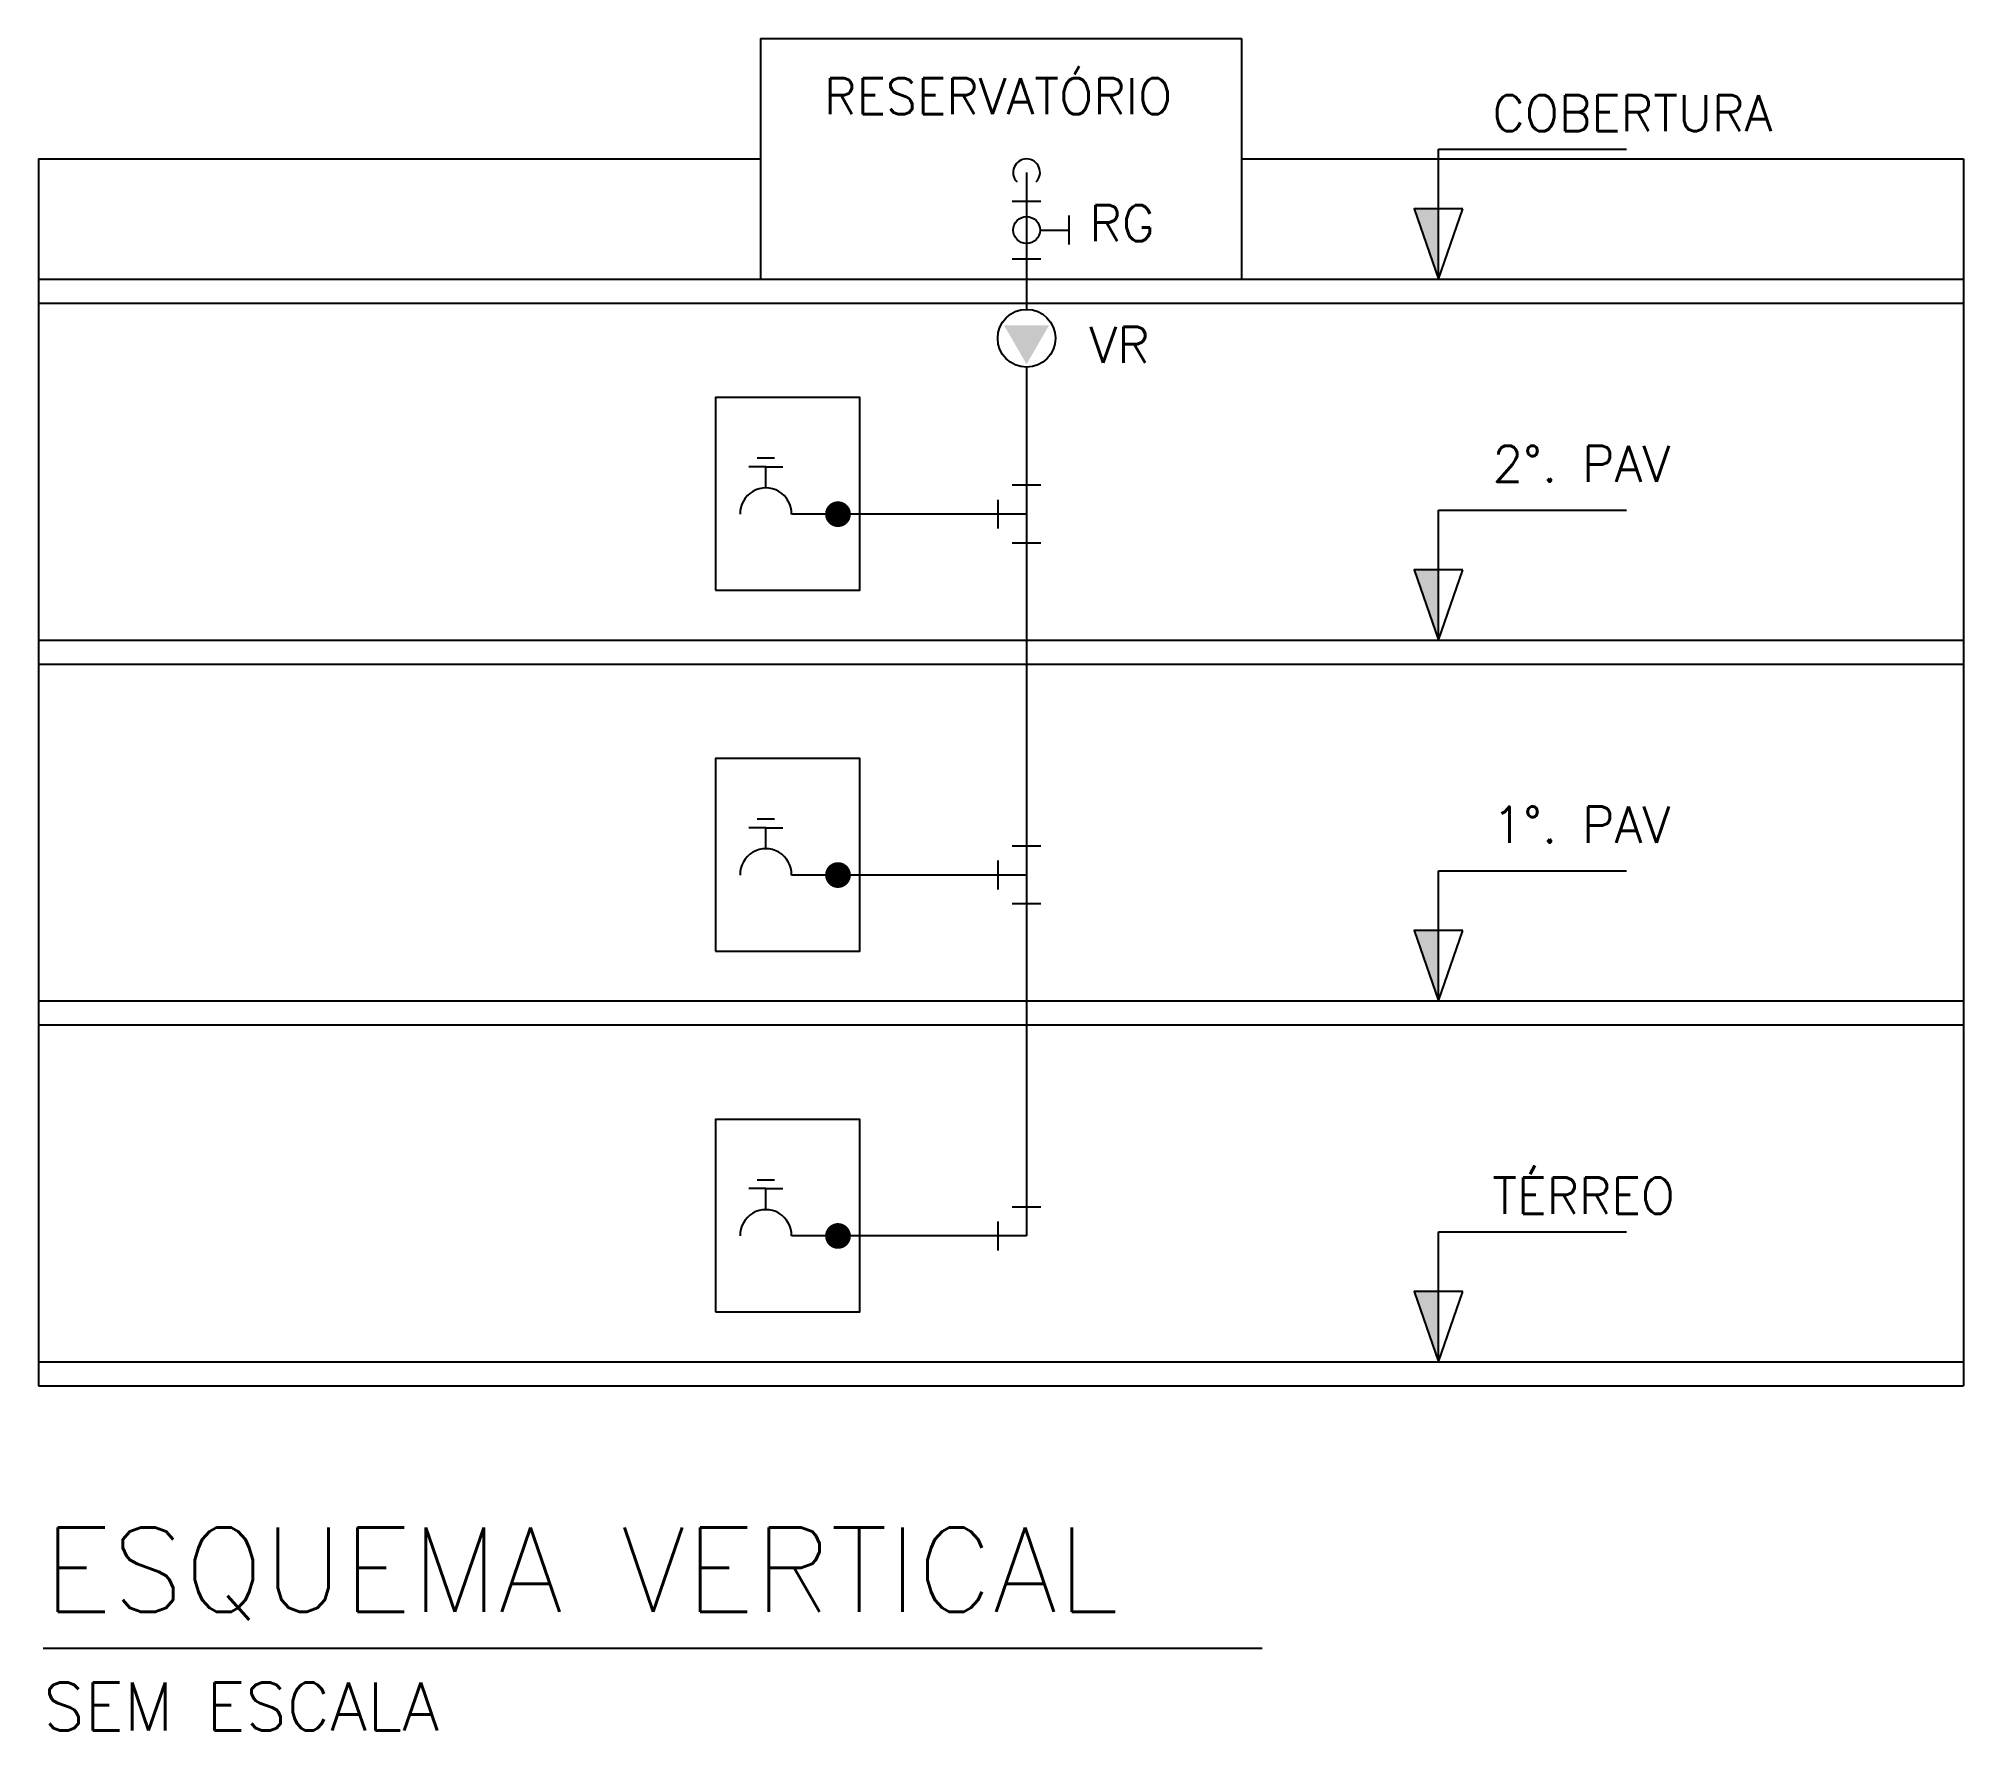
# Model space of a CAD drawing. Header units: millimetres. Extents: x -6585.81 to -6577.81, y -603.33 to -596.3.
import ezdxf
from ezdxf.enums import TextEntityAlignment as Align

# ---------------------------------------------------------------- set-up
doc = ezdxf.new("R2010")
doc.units = ezdxf.units.MM
for name, color, linetype in [('100-txt_r60', 1, 'Continuous'), ('AG_SIMBOLOS', 2, 'Continuous'), ('AUX_01', 1, 'Continuous'), ('AUX_02', 2, 'Continuous'), ('AUX_03', 3, 'Continuous'), ('AUX_04', 4, 'Continuous'), ('GER_TXT_R140', 5, 'Continuous'), ('GER_TXT_R80', 2, 'Continuous'), ('Inc_símbolos', 2, 'Continuous'), ('Ltype_incêndio', 5, 'INCENDIO')]:
    doc.layers.add(name, color=color, linetype=linetype)
doc.styles.add('r140', font='romans.shx')
doc.styles.add('R60', font='romans.shx')
doc.styles.add('r80', font='romans.shx')
doc.linetypes.add('INCENDIO', pattern='A,0.5,-0.2,["+",Standard,S=0.15,R=0,X=-0.125,Y=-0.075],-0.05', length=0.75)

msp = doc.modelspace()

# ---------------------------------------------------------------- linework, layer by layer
at = {"layer": 'AG_SIMBOLOS'}
for p, q in [((-6581.7665, -596.9759), (-6581.6465, -596.9759)), ((-6581.7665, -596.9759), (-6581.6465, -596.9759)), ((-6581.5305, -597.0359), (-6581.5305, -597.1559)), ((-6581.6505, -597.0959), (-6581.5305, -597.0959)), ((-6581.7665, -597.2159), (-6581.6465, -597.2159)), ((-6581.6465, -598.1566), (-6581.7665, -598.1566)), ((-6581.8265, -598.2166), (-6581.8265, -598.3366)), ((-6581.6465, -598.3966), (-6581.7665, -598.3966)), ((-6581.6465, -599.6566), (-6581.7665, -599.6566)), ((-6581.8265, -599.7166), (-6581.8265, -599.8366)), ((-6581.6465, -599.8966), (-6581.7665, -599.8966)), ((-6581.6465, -601.1566), (-6581.7665, -601.1566)), ((-6581.8265, -601.2166), (-6581.8265, -601.3366))]:
    msp.add_line(p, q, dxfattribs=at)
at = {"layer": 'AG_SIMBOLOS', "const_width": 0.0535}
for points in [[(-6582.4634, -598.2766, -1), (-6582.5168, -598.2766, -1)], [(-6582.4634, -599.7766, -1), (-6582.5168, -599.7766, -1)], [(-6582.4634, -601.2766, -1), (-6582.5168, -601.2766, -1)]]:
    msp.add_lwpolyline(points, format="xyb", close=True, dxfattribs=at)
at = {"layer": 'AG_SIMBOLOS'}
for centre, radius in [((-6581.7065, -597.0959), 0.056), ((-6581.7065, -597.5455), 0.12)]:
    msp.add_circle(centre, radius, dxfattribs=at)
msp.add_arc((-6581.7065, -596.8559), 0.056, 315, 225, dxfattribs=at)
msp.add_solid([(-6581.8, -597.4915), (-6581.6129, -597.4915), (-6581.7065, -597.6535)], dxfattribs=at)
at = {"layer": 'AUX_01'}
for points in [[(-6579.995, -597.2996), (-6579.995, -597.0073), (-6580.0962, -597.0073)], [(-6579.995, -598.7996), (-6579.995, -598.5073), (-6580.0962, -598.5073)], [(-6579.995, -600.2996), (-6579.995, -600.0073), (-6580.0962, -600.0073)], [(-6579.995, -601.7996), (-6579.995, -601.5073), (-6580.0962, -601.5073)]]:
    msp.add_solid(points, dxfattribs=at)
at = {"layer": 'AUX_02'}
for p, q in [((-6579.995, -597.2996), (-6579.995, -596.7593)), ((-6579.995, -596.7593), (-6579.213, -596.7593)), ((-6579.995, -598.7996), (-6579.995, -598.2593)), ((-6579.995, -598.2593), (-6579.213, -598.2593)), ((-6579.995, -600.2996), (-6579.995, -599.7593)), ((-6579.995, -599.7593), (-6579.213, -599.7593)), ((-6579.995, -601.7996), (-6579.995, -601.2593)), ((-6579.995, -601.2593), (-6579.213, -601.2593))]:
    msp.add_line(p, q, dxfattribs=at)
for points in [[(-6579.8937, -597.0073), (-6580.0962, -597.0073), (-6579.995, -597.2996)], [(-6579.8937, -598.5073), (-6580.0962, -598.5073), (-6579.995, -598.7996)], [(-6579.8937, -600.0073), (-6580.0962, -600.0073), (-6579.995, -600.2996)], [(-6579.8937, -601.5073), (-6580.0962, -601.5073), (-6579.995, -601.7996)]]:
    msp.add_lwpolyline(points, close=True, dxfattribs=at)
at = {"layer": 'AUX_03'}
for p, q in [((-6582.79, -598.0798), (-6582.8612, -598.0798)), ((-6582.7543, -598.0442), (-6582.8256, -598.0442)), ((-6582.79, -598.0798), (-6582.7187, -598.0798)), ((-6582.79, -598.1672), (-6582.79, -598.0798)), ((-6582.4901, -598.2766), (-6582.6831, -598.2766)), ((-6582.683, -598.2766), (-6582.6831, -598.2766)), ((-6582.79, -599.5798), (-6582.8612, -599.5798)), ((-6582.7543, -599.5442), (-6582.8256, -599.5442)), ((-6582.79, -599.5798), (-6582.7187, -599.5798)), ((-6582.79, -599.6672), (-6582.79, -599.5798)), ((-6582.4901, -599.7766), (-6582.6831, -599.7766)), ((-6582.683, -599.7766), (-6582.6831, -599.7766)), ((-6582.79, -601.0798), (-6582.8612, -601.0798)), ((-6582.7543, -601.0442), (-6582.8256, -601.0442)), ((-6582.79, -601.0798), (-6582.7187, -601.0798)), ((-6582.79, -601.1672), (-6582.79, -601.0798)), ((-6582.4901, -601.2766), (-6582.6831, -601.2766)), ((-6582.683, -601.2766), (-6582.6831, -601.2766)), ((-6585.7926, -602.9893), (-6580.7271, -602.9893))]:
    msp.add_line(p, q, dxfattribs=at)
for centre in [(-6582.79, -598.2742), (-6582.79, -599.7742), (-6582.79, -601.2742)]:
    msp.add_arc(centre, 0.1069, 358.7082, 181.2918, dxfattribs=at)
at = {"layer": 'AUX_04'}
for points in [[(-6582.999, -598.5922), (-6582.399, -598.5922), (-6582.399, -597.7922), (-6582.999, -597.7922)], [(-6582.999, -600.0922), (-6582.399, -600.0922), (-6582.399, -599.2922), (-6582.999, -599.2922)], [(-6582.999, -601.5922), (-6582.399, -601.5922), (-6582.399, -600.7922), (-6582.999, -600.7922)]]:
    msp.add_lwpolyline(points, close=True, dxfattribs=at)
at = {"layer": 'Inc_símbolos'}
for p, q in [((-6582.8127, -596.2996), (-6580.8127, -596.2996)), ((-6582.8127, -596.2996), (-6582.8127, -597.2996)), ((-6580.8127, -596.2996), (-6580.8127, -597.2996)), ((-6585.8127, -596.7996), (-6585.8127, -601.8996)), ((-6585.8127, -596.7996), (-6582.8127, -596.7996)), ((-6580.8127, -596.7996), (-6577.8127, -596.7996)), ((-6577.8127, -596.7996), (-6577.8127, -601.8996)), ((-6585.8127, -597.2996), (-6577.8127, -597.2996)), ((-6585.8127, -597.3996), (-6577.8127, -597.3996)), ((-6585.8127, -598.7996), (-6577.8127, -598.7996)), ((-6585.8127, -598.8996), (-6577.8127, -598.8996)), ((-6585.8127, -600.2996), (-6577.8127, -600.2996)), ((-6585.8127, -600.3996), (-6577.8127, -600.3996)), ((-6585.8127, -601.7996), (-6577.8127, -601.7996)), ((-6585.8127, -601.8996), (-6577.8127, -601.8996))]:
    msp.add_line(p, q, dxfattribs=at)
at = {"layer": 'Ltype_incêndio'}
for p, q in [((-6581.7065, -596.8559), (-6581.7065, -597.2159)), ((-6581.7065, -597.2159), (-6581.7065, -597.4255)), ((-6581.7065, -597.6655), (-6581.7065, -598.2766)), ((-6581.7065, -598.2766), (-6582.4901, -598.2766)), ((-6581.7065, -598.2766), (-6581.7065, -599.7766)), ((-6581.7065, -599.7766), (-6582.4901, -599.7766)), ((-6581.7065, -599.7766), (-6581.7065, -601.2766)), ((-6581.7065, -601.2766), (-6582.4901, -601.2766))]:
    msp.add_line(p, q, dxfattribs=at)

# ---------------------------------------------------------------- texts
at = {"layer": '100-txt_r60', "style": 'R60'}
msp.add_text('RESERVATÓRIO', height=0.15, dxfattribs=at).set_placement((-6581.8249, -596.6139), align=Align.CENTER)
for s, p in [('COBERTURA', (-6579.7706, -596.6847)), ('RG', (-6581.4453, -597.1423)), ('VR', (-6581.4453, -597.6481)), ('2%%D. PAV', (-6579.7706, -598.1422)), ('1%%D. PAV', (-6579.7706, -599.6422)), ('TÉRREO', (-6579.7706, -601.1841))]:
    msp.add_text(s, height=0.15, dxfattribs=at).set_placement(p)
at = {"layer": 'GER_TXT_R140', "style": 'r140'}
msp.add_text('ESQUEMA VERTICAL', height=0.35, dxfattribs=at).set_placement((-6585.7926, -602.8388))
at = {"layer": 'GER_TXT_R80', "style": 'r80'}
msp.add_text('SEM ESCALA', height=0.2, dxfattribs=at).set_placement((-6585.7926, -603.332))

doc.saveas('drawing.dxf')
